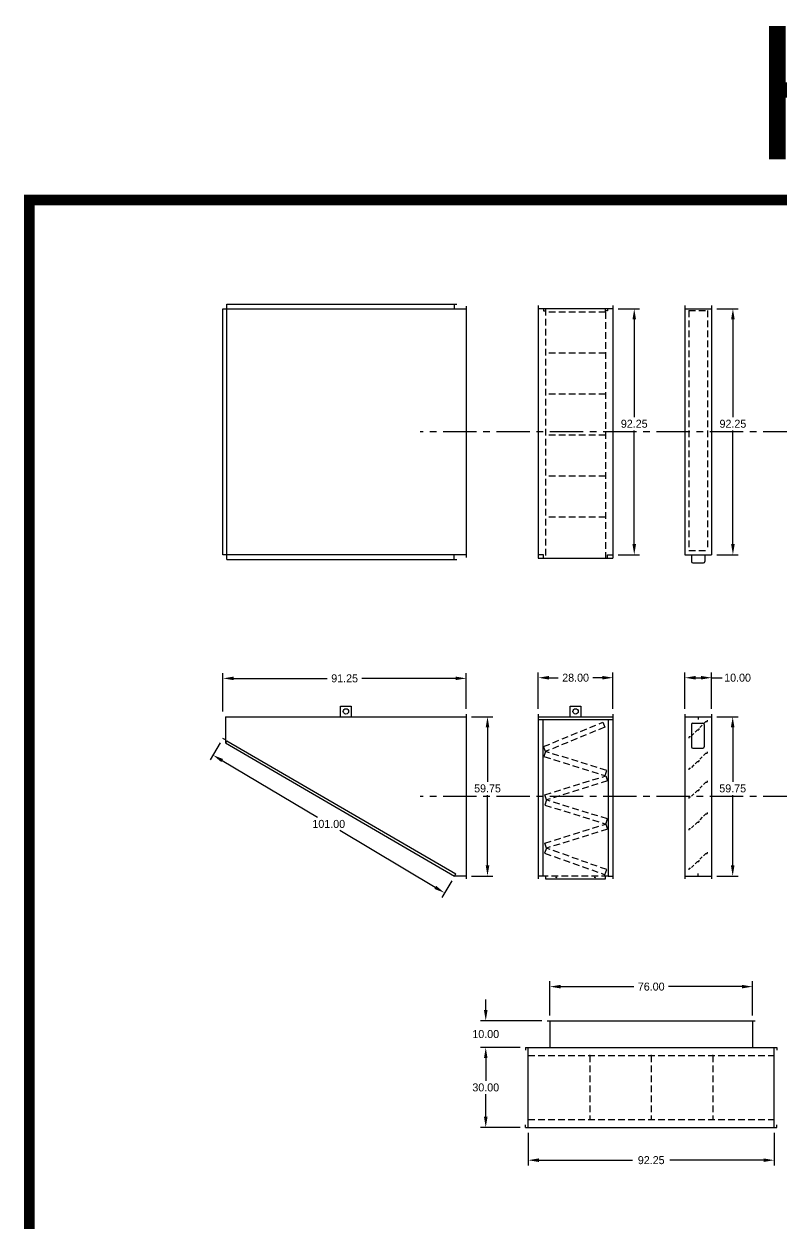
# Model space of a CAD drawing. Header units: inches. Extents: x 2 to 748, y -875 to 77.
# Drawn here: x 2.4 to 286.4, y -372.5 to 77 of the extents above; entities that cross this region are included whole.
import ezdxf
from ezdxf.enums import TextEntityAlignment as Align

# ---------------------------------------------------------------- set-up
doc = ezdxf.new("R2010")
doc.units = ezdxf.units.IN
doc.header["$LTSCALE"] = 10
doc.header["$MEASUREMENT"] = 0
doc.linetypes.add('CENTER', pattern=[2, 1.25, -0.25, 0.25, -0.25])
doc.linetypes.add('HIDDEN', pattern=[0.375, 0.25, -0.125])
for name, color, linetype in [('centerline', 2, 'CENTER'), ('FA-FILTER', 5, 'Continuous'), ('HOOD', 5, 'Continuous'), ('INTAKE-DAMPER', 5, 'Continuous'), ('RAM36UNIT', 3, 'Continuous')]:
    doc.layers.add(name, color=color, linetype=linetype)
doc.layers.add('TEXT', color=7, linetype='Continuous', lineweight=40)
doc.dimstyles.new('DIMENSIONS', dxfattribs={"dimscale": 0, "dimtxt": 3, "dimasz": 4, "dimexe": 2, "dimexo": 2, "dimgap": 1, "dimtad": 0, "dimtih": 1, "dimtoh": 1, "dimzin": 0, "dimdsep": 46, "dimtxsty": 'Standard', "dimcen": 0.09, "dimclrd": 256, "dimclrt": 1, "dimadec": 0, "dimazin": 0, "dimtfac": 1, "dimtofl": 0, "dimtmove": 0, "dimatfit": 3, "dimfxl": 0, "dimtolj": 1, "dimtzin": 0, "dimarcsym": 0})

# ---------------------------------------------------------------- blocks, each defined once
blk = doc.blocks.new('*D66')
at = {"layer": 'DEFPOINTS', "color": 0}
for p in [(223.33, -29.74), (223.33, -121.99), (231.33, -121.99)]:
    blk.add_point(p, dxfattribs=at)
at = {"layer": 'RAM36UNIT', "color": 0, "lineweight": -2}
for p, q in [((225.33, -29.74), (233.33, -29.74)), ((225.33, -121.99), (233.33, -121.99))]:
    blk.add_line(p, q, dxfattribs=at)
at = {"layer": 'RAM36UNIT', "lineweight": -2}
for p, q in [((231.33, -33.74), (231.33, -70.37)), ((231.33, -117.99), (231.33, -75.37))]:
    blk.add_line(p, q, dxfattribs=at)
at = {"layer": 'RAM36UNIT'}
for points in [[(230.66, -33.74), (232, -33.74), (231.33, -29.74)], [(230.66, -117.99), (232, -117.99), (231.33, -121.99)]]:
    blk.add_solid(points, dxfattribs=at)
at = {"layer": 'RAM36UNIT', "color": 1, "insert": (231.33, -72.87), "char_height": 3, "attachment_point": 5}
blk.add_mtext('\\A1;92.25', dxfattribs=at)
blk = doc.blocks.new('*D67')
at = {"layer": 'DEFPOINTS', "color": 0}
for p in [(168.33, -182.68), (168.33, -242.43), (176.29, -242.43)]:
    blk.add_point(p, dxfattribs=at)
at = {"layer": 'RAM36UNIT', "color": 0, "lineweight": -2}
for p, q in [((170.33, -182.68), (178.29, -182.68)), ((170.33, -242.43), (178.29, -242.43))]:
    blk.add_line(p, q, dxfattribs=at)
at = {"layer": 'RAM36UNIT', "lineweight": -2}
for p, q in [((176.29, -186.68), (176.29, -207.06)), ((176.29, -238.43), (176.29, -212.06))]:
    blk.add_line(p, q, dxfattribs=at)
at = {"layer": 'RAM36UNIT'}
for points in [[(175.62, -186.68), (176.96, -186.68), (176.29, -182.68)], [(175.62, -238.43), (176.96, -238.43), (176.29, -242.43)]]:
    blk.add_solid(points, dxfattribs=at)
at = {"layer": 'RAM36UNIT', "color": 1, "insert": (176.29, -209.56), "char_height": 3, "attachment_point": 5}
blk.add_mtext('\\A1;59.75', dxfattribs=at)
blk = doc.blocks.new('*D68')
at = {"layer": 'DEFPOINTS', "color": 0}
for p in [(77.08, -190.8), (73.34, -197.08), (163.88, -242.43)]:
    blk.add_point(p, dxfattribs=at)
at = {"layer": 'RAM36UNIT', "color": 0, "lineweight": -2}
for p, q in [((76.06, -192.52), (72.32, -198.8)), ((162.86, -244.15), (159.13, -250.43))]:
    blk.add_line(p, q, dxfattribs=at)
at = {"layer": 'RAM36UNIT', "lineweight": -2}
for p, q in [((76.78, -199.12), (112.54, -220.39)), ((156.71, -246.67), (120.95, -225.39))]:
    blk.add_line(p, q, dxfattribs=at)
at = {"layer": 'RAM36UNIT'}
for points in [[(77.12, -198.55), (76.44, -199.7), (73.34, -197.08)], [(157.05, -246.09), (156.37, -247.24), (160.15, -248.71)]]:
    blk.add_solid(points, dxfattribs=at)
at = {"layer": 'RAM36UNIT', "color": 1, "insert": (116.75, -222.89), "char_height": 3, "attachment_point": 5}
blk.add_mtext('\\A1;101.00', dxfattribs=at)
blk = doc.blocks.new('*D69')
at = {"layer": 'DEFPOINTS', "color": 0}
for p in [(77.08, -168.31), (77.08, -182.68), (168.33, -181.68)]:
    blk.add_point(p, dxfattribs=at)
at = {"layer": 'RAM36UNIT', "color": 0, "lineweight": -2}
for p, q in [((77.08, -180.68), (77.08, -166.31)), ((168.33, -179.68), (168.33, -166.31))]:
    blk.add_line(p, q, dxfattribs=at)
at = {"layer": 'RAM36UNIT', "lineweight": -2}
for p, q in [((81.08, -168.31), (116.2, -168.31)), ((164.33, -168.31), (129.2, -168.31))]:
    blk.add_line(p, q, dxfattribs=at)
at = {"layer": 'RAM36UNIT'}
for points in [[(81.08, -167.64), (81.08, -168.97), (77.08, -168.31)], [(164.33, -167.64), (164.33, -168.97), (168.33, -168.31)]]:
    blk.add_solid(points, dxfattribs=at)
at = {"layer": 'RAM36UNIT', "color": 1, "insert": (122.7, -168.31), "char_height": 3, "attachment_point": 5}
blk.add_mtext('\\A1;91.25', dxfattribs=at)
blk = doc.blocks.new('*D75')
at = {"layer": 'DEFPOINTS', "color": 0}
for p in [(260.33, -29.74), (260.33, -121.99), (268.33, -121.99)]:
    blk.add_point(p, dxfattribs=at)
at = {"layer": 'RAM36UNIT', "color": 0, "lineweight": -2}
for p, q in [((262.33, -29.74), (270.33, -29.74)), ((262.33, -121.99), (270.33, -121.99))]:
    blk.add_line(p, q, dxfattribs=at)
at = {"layer": 'RAM36UNIT', "lineweight": -2}
for p, q in [((268.33, -33.74), (268.33, -70.37)), ((268.33, -117.99), (268.33, -75.37))]:
    blk.add_line(p, q, dxfattribs=at)
at = {"layer": 'RAM36UNIT'}
for points in [[(267.66, -33.74), (269, -33.74), (268.33, -29.74)], [(267.66, -117.99), (269, -117.99), (268.33, -121.99)]]:
    blk.add_solid(points, dxfattribs=at)
at = {"layer": 'RAM36UNIT', "color": 1, "insert": (268.33, -72.87), "char_height": 3, "attachment_point": 5}
blk.add_mtext('\\A1;92.25', dxfattribs=at)
blk = doc.blocks.new('*D78')
at = {"layer": 'DEFPOINTS', "color": 0}
for p in [(260.33, -182.68), (268.25, -182.68), (260.33, -242.43)]:
    blk.add_point(p, dxfattribs=at)
at = {"layer": 'RAM36UNIT', "color": 0, "lineweight": -2}
for p, q in [((262.33, -182.68), (270.25, -182.68)), ((262.33, -242.43), (270.25, -242.43))]:
    blk.add_line(p, q, dxfattribs=at)
at = {"layer": 'RAM36UNIT', "lineweight": -2}
for p, q in [((268.25, -186.68), (268.25, -207.06)), ((268.25, -238.43), (268.25, -212.06))]:
    blk.add_line(p, q, dxfattribs=at)
at = {"layer": 'RAM36UNIT'}
for points in [[(267.58, -186.68), (268.92, -186.68), (268.25, -182.68)], [(267.58, -238.43), (268.92, -238.43), (268.25, -242.43)]]:
    blk.add_solid(points, dxfattribs=at)
at = {"layer": 'RAM36UNIT', "color": 1, "insert": (268.25, -209.56), "char_height": 3, "attachment_point": 5}
blk.add_mtext('\\A1;59.75', dxfattribs=at)
blk = doc.blocks.new('*D86')
at = {"layer": 'DEFPOINTS', "color": 0}
for p in [(260.33, -168.07), (250.33, -181.68), (260.33, -181.68)]:
    blk.add_point(p, dxfattribs=at)
at = {"layer": 'RAM36UNIT', "color": 0, "lineweight": -2}
for p, q in [((250.33, -179.68), (250.33, -166.07)), ((260.33, -179.68), (260.33, -166.07))]:
    blk.add_line(p, q, dxfattribs=at)
at = {"layer": 'RAM36UNIT', "lineweight": -2}
for p, q in [((254.33, -168.07), (256.33, -168.07)), ((260.33, -168.07), (264.33, -168.07))]:
    blk.add_line(p, q, dxfattribs=at)
at = {"layer": 'RAM36UNIT'}
for points in [[(254.33, -167.4), (254.33, -168.74), (250.33, -168.07)], [(256.33, -167.4), (256.33, -168.74), (260.33, -168.07)]]:
    blk.add_solid(points, dxfattribs=at)
at = {"layer": 'RAM36UNIT', "color": 1, "insert": (270.08, -168.07), "char_height": 3, "attachment_point": 5}
blk.add_mtext('\\A1;10.00', dxfattribs=at)
blk = doc.blocks.new('*D118')
at = {"layer": 'DEFPOINTS', "color": 0}
for p in [(191.56, -336.67), (283.81, -336.67), (191.56, -348.94)]:
    blk.add_point(p, dxfattribs=at)
at = {"layer": 'RAM36UNIT', "color": 0, "lineweight": -2}
for p, q in [((191.56, -338.67), (191.56, -350.94)), ((283.81, -338.67), (283.81, -350.94))]:
    blk.add_line(p, q, dxfattribs=at)
at = {"layer": 'RAM36UNIT', "lineweight": -2}
for p, q in [((195.56, -348.94), (230.69, -348.94)), ((279.81, -348.94), (244.69, -348.94))]:
    blk.add_line(p, q, dxfattribs=at)
at = {"layer": 'RAM36UNIT'}
for points in [[(195.56, -348.27), (195.56, -349.6), (191.56, -348.94)], [(279.81, -348.27), (279.81, -349.6), (283.81, -348.94)]]:
    blk.add_solid(points, dxfattribs=at)
at = {"layer": 'RAM36UNIT', "color": 1, "insert": (237.69, -348.94), "char_height": 3, "attachment_point": 5}
blk.add_mtext('\\A1;92.25', dxfattribs=at)
blk = doc.blocks.new('*D119')
at = {"layer": 'DEFPOINTS', "color": 0}
for p in [(199.69, -283.88), (199.69, -296.67), (275.69, -296.67)]:
    blk.add_point(p, dxfattribs=at)
at = {"layer": 'RAM36UNIT', "color": 0, "lineweight": -2}
for p, q in [((199.69, -294.67), (199.69, -281.88)), ((275.69, -294.67), (275.69, -281.88))]:
    blk.add_line(p, q, dxfattribs=at)
at = {"layer": 'RAM36UNIT', "lineweight": -2}
for p, q in [((203.69, -283.88), (231.19, -283.88)), ((271.69, -283.88), (244.19, -283.88))]:
    blk.add_line(p, q, dxfattribs=at)
at = {"layer": 'RAM36UNIT'}
for points in [[(203.69, -283.21), (203.69, -284.55), (199.69, -283.88)], [(271.69, -283.21), (271.69, -284.55), (275.69, -283.88)]]:
    blk.add_solid(points, dxfattribs=at)
at = {"layer": 'RAM36UNIT', "color": 1, "insert": (237.69, -283.88), "char_height": 3, "attachment_point": 5}
blk.add_mtext('\\A1;76.00', dxfattribs=at)
blk = doc.blocks.new('*D120')
at = {"layer": 'DEFPOINTS', "color": 0}
for p in [(175.63, -296.67), (198.69, -296.67), (190.56, -306.67)]:
    blk.add_point(p, dxfattribs=at)
at = {"layer": 'RAM36UNIT', "lineweight": -2}
for p, q in [((175.63, -292.67), (175.63, -288.67)), ((175.63, -310.67), (175.63, -314.67))]:
    blk.add_line(p, q, dxfattribs=at)
at = {"layer": 'RAM36UNIT', "color": 0, "lineweight": -2}
for p, q in [((196.69, -296.67), (173.63, -296.67)), ((188.56, -306.67), (173.63, -306.67))]:
    blk.add_line(p, q, dxfattribs=at)
at = {"layer": 'RAM36UNIT'}
for points in [[(174.97, -292.67), (176.3, -292.67), (175.63, -296.67)], [(174.97, -310.67), (176.3, -310.67), (175.63, -306.67)]]:
    blk.add_solid(points, dxfattribs=at)
at = {"layer": 'RAM36UNIT', "color": 1, "insert": (175.63, -301.67), "char_height": 3, "attachment_point": 5}
blk.add_mtext('\\A1;10.00', dxfattribs=at)
blk = doc.blocks.new('*D121')
at = {"layer": 'DEFPOINTS', "color": 0}
for p in [(190.56, -306.67), (175.63, -336.67), (190.56, -336.67)]:
    blk.add_point(p, dxfattribs=at)
at = {"layer": 'RAM36UNIT', "color": 0, "lineweight": -2}
for p, q in [((188.56, -306.67), (173.63, -306.67)), ((188.56, -336.67), (173.63, -336.67))]:
    blk.add_line(p, q, dxfattribs=at)
at = {"layer": 'RAM36UNIT', "lineweight": -2}
for p, q in [((175.63, -310.67), (175.63, -319.17)), ((175.63, -332.67), (175.63, -324.17))]:
    blk.add_line(p, q, dxfattribs=at)
at = {"layer": 'RAM36UNIT'}
for points in [[(174.97, -310.67), (176.3, -310.67), (175.63, -306.67)], [(174.97, -332.67), (176.3, -332.67), (175.63, -336.67)]]:
    blk.add_solid(points, dxfattribs=at)
at = {"layer": 'RAM36UNIT', "color": 1, "insert": (175.63, -321.67), "char_height": 3, "attachment_point": 5}
blk.add_mtext('\\A1;30.00', dxfattribs=at)
blk = doc.blocks.new('*D146')
at = {"layer": 'DEFPOINTS', "color": 0}
for p in [(195.33, -168.07), (195.33, -181.68), (223.33, -181.68)]:
    blk.add_point(p, dxfattribs=at)
at = {"layer": 'RAM36UNIT', "color": 0, "lineweight": -2}
for p, q in [((195.33, -179.68), (195.33, -166.07)), ((223.33, -179.68), (223.33, -166.07))]:
    blk.add_line(p, q, dxfattribs=at)
at = {"layer": 'RAM36UNIT', "lineweight": -2}
for p, q in [((199.33, -168.07), (202.83, -168.07)), ((219.33, -168.07), (215.83, -168.07))]:
    blk.add_line(p, q, dxfattribs=at)
at = {"layer": 'RAM36UNIT'}
for points in [[(199.33, -167.4), (199.33, -168.74), (195.33, -168.07)], [(219.33, -167.4), (219.33, -168.74), (223.33, -168.07)]]:
    blk.add_solid(points, dxfattribs=at)
at = {"layer": 'RAM36UNIT', "color": 1, "insert": (209.33, -168.07), "char_height": 3, "attachment_point": 5}
blk.add_mtext('\\A1;28.00', dxfattribs=at)

msp = doc.modelspace()

# ---------------------------------------------------------------- linework, layer by layer
at = {"layer": 'centerline'}
for p, q in [((352.182, -75.867), (150.995, -75.867)), ((352.182, -212.556), (150.995, -212.556))]:
    msp.add_line(p, q, dxfattribs=at)
at = {"layer": 'FA-FILTER'}
for p, q in [((195.328, -28.492), (195.328, -123.242)), ((223.328, -29.742), (195.328, -29.742)), ((223.328, -28.492), (223.328, -123.242)), ((195.328, -123.242), (223.328, -123.242)), ((207.328, -178.681), (211.328, -178.681)), ((207.328, -182.681), (207.328, -178.681)), ((211.328, -178.681), (211.328, -182.681)), ((195.328, -181.681), (195.328, -243.431)), ((195.328, -182.681), (223.328, -182.681)), ((195.328, -183.681), (223.328, -183.681)), ((197.078, -183.681), (197.078, -242.431)), ((221.578, -183.681), (221.578, -242.431)), ((223.328, -181.681), (223.328, -243.431)), ((197.078, -242.431), (195.328, -242.431)), ((198.078, -242.431), (198.078, -243.431)), ((220.578, -243.431), (220.578, -242.431)), ((221.578, -242.431), (223.328, -242.431)), ((198.078, -243.431), (220.578, -243.431)), ((198.686, -296.666), (276.686, -296.666)), ((199.686, -296.666), (199.686, -306.666)), ((275.686, -296.666), (275.686, -306.666)), ((190.561, -306.666), (284.811, -306.666)), ((190.561, -306.666), (190.561, -307.666)), ((191.561, -336.666), (191.561, -306.666)), ((283.811, -336.666), (283.811, -306.666)), ((284.811, -306.666), (284.811, -307.666)), ((190.561, -336.666), (190.561, -335.666)), ((190.561, -336.666), (284.811, -336.666)), ((284.811, -336.666), (284.811, -335.666))]:
    msp.add_line(p, q, dxfattribs=at)
at = {"layer": 'FA-FILTER', "color": 4, "linetype": 'HIDDEN'}
for p, q in [((197.328, -29.742), (197.328, -30.492)), ((197.328, -30.492), (197.828, -30.492)), ((198.078, -29.742), (198.078, -123.242)), ((220.578, -30.992), (198.078, -30.992)), ((220.578, -30.992), (220.578, -29.742)), ((220.578, -30.992), (220.578, -123.242)), ((221.328, -30.492), (220.828, -30.492)), ((221.328, -29.742), (221.328, -30.492)), ((220.578, -46.367), (198.078, -46.367)), ((220.578, -61.742), (198.078, -61.742)), ((220.578, -77.117), (198.078, -77.117)), ((220.578, -92.492), (198.078, -92.492)), ((220.578, -107.867), (198.078, -107.867)), ((197.328, -121.992), (195.328, -121.992)), ((197.328, -122.992), (197.328, -121.992)), ((221.328, -121.992), (223.328, -121.992)), ((221.328, -122.992), (221.328, -121.992)), ((221.578, -242.431), (197.078, -242.431)), ((191.561, -309.666), (283.811, -309.666)), ((214.623, -309.666), (214.623, -333.666)), ((237.686, -309.666), (237.686, -333.666)), ((260.748, -309.666), (260.748, -333.666)), ((191.561, -333.666), (283.811, -333.666))]:
    msp.add_line(p, q, dxfattribs=at)
for points in [[(197.31, -193.876), (219.51, -184.756), (220.27, -186.606), (198.07, -195.726)], [(197.476, -197.636), (220.392, -204.766), (220.987, -202.856), (198.07, -195.726)], [(197.782, -211.977), (220.699, -204.847), (221.293, -206.757), (198.377, -213.887)], [(197.782, -215.797), (220.699, -222.927), (221.293, -221.017), (198.377, -213.887)], [(197.782, -230.057), (220.699, -222.927), (221.293, -224.836), (198.377, -231.967)], [(197.706, -233.851), (220.316, -241.9), (220.987, -240.016), (198.377, -231.967)]]:
    msp.add_lwpolyline(points, close=True, dxfattribs=at)
at = {"layer": 'FA-FILTER'}
for centre, radius in [((209.328, -180.681), 1), ((202.078, -242.931), 0.125), ((216.578, -242.931), 0.125)]:
    msp.add_circle(centre, radius, dxfattribs=at)
for p in [(214.623, -309.666), (237.686, -309.666), (260.748, -309.666)]:
    msp.add_point(p, dxfattribs=at)
at = {"layer": 'HOOD'}
for p, q in [((77.078, -121.992), (77.078, -29.742)), ((77.078, -29.742), (168.328, -29.742)), ((78.578, -123.742), (78.578, -27.992)), ((78.578, -27.992), (164.828, -27.992)), ((163.828, -27.992), (163.828, -29.742)), ((168.328, -28.742), (168.328, -122.992)), ((168.328, -121.992), (77.078, -121.992)), ((78.578, -123.742), (164.828, -123.742)), ((163.828, -123.742), (163.828, -121.992)), ((121.203, -178.681), (125.203, -178.681)), ((121.203, -182.681), (121.203, -178.681)), ((125.203, -178.681), (125.203, -182.681)), ((78.078, -182.681), (78.078, -192.537)), ((78.078, -182.681), (168.328, -182.681)), ((168.328, -181.681), (168.328, -243.431)), ((78.078, -191.394), (77.078, -190.799)), ((78.581, -191.673), (78.078, -192.537)), ((78.078, -192.537), (163.884, -242.431)), ((78.581, -191.673), (164.386, -241.566)), ((163.884, -242.431), (164.386, -241.566)), ((168.328, -242.431), (163.884, -242.431))]:
    msp.add_line(p, q, dxfattribs=at)
msp.add_circle((123.203, -180.681), 1, dxfattribs=at)
at = {"layer": 'INTAKE-DAMPER'}
for p, q in [((250.328, -28.492), (250.328, -121.992)), ((250.328, -29.742), (260.328, -29.742)), ((260.328, -28.492), (260.328, -121.992)), ((250.328, -121.992), (260.328, -121.992)), ((252.828, -121.992), (252.828, -124.492)), ((253.328, -124.992), (257.328, -124.992)), ((257.828, -121.992), (257.828, -124.492)), ((250.313, -182.681), (260.313, -182.681)), ((250.328, -181.681), (250.328, -243.431)), ((260.328, -181.681), (260.328, -243.431)), ((250.328, -242.431), (260.328, -242.431))]:
    msp.add_line(p, q, dxfattribs=at)
at = {"layer": 'INTAKE-DAMPER', "color": 4, "linetype": 'HIDDEN'}
for p, q in [((251.828, -30.367), (251.828, -120.367)), ((251.828, -30.367), (258.828, -30.367)), ((258.828, -30.367), (258.828, -120.367)), ((251.828, -120.367), (258.828, -120.367)), ((255.313, -182.681), (255.313, -183.681)), ((255.328, -242.431), (255.328, -241.431))]:
    msp.add_line(p, q, dxfattribs=at)
at = {"layer": 'INTAKE-DAMPER', "color": 4, "linetype": 'HIDDEN', "ltscale": 12}
for p, q in [((258.642, -184.026), (258.642, -184.526)), ((258.142, -184.526), (258.642, -184.526)), ((252.484, -190.185), (251.984, -190.185)), ((251.984, -190.685), (251.984, -190.185)), ((258.142, -196.376), (258.642, -196.376)), ((258.642, -195.876), (258.642, -196.376)), ((251.984, -202.535), (251.984, -202.035)), ((252.484, -202.035), (251.984, -202.035)), ((258.642, -206.726), (258.642, -207.226)), ((258.142, -207.226), (258.642, -207.226)), ((252.484, -212.885), (251.984, -212.885)), ((251.984, -213.385), (251.984, -212.885)), ((258.142, -219.076), (258.642, -219.076)), ((258.642, -218.576), (258.642, -219.076)), ((252.484, -224.735), (251.984, -224.735)), ((251.984, -225.235), (251.984, -224.735)), ((258.642, -233.426), (258.642, -233.926)), ((258.142, -233.926), (258.642, -233.926)), ((252.484, -239.585), (251.984, -239.585)), ((251.984, -240.085), (251.984, -239.585))]:
    msp.add_line(p, q, dxfattribs=at)
at = {"layer": 'INTAKE-DAMPER', "color": 4, "linetype": 'HIDDEN', "ltscale": 0.5}
for p, q in [((255.063, -187.606), (252.484, -190.185)), ((255.063, -187.606), (255.563, -187.606)), ((258.142, -184.526), (255.563, -187.106)), ((255.563, -187.106), (255.563, -187.606)), ((258.142, -196.376), (255.563, -198.956)), ((255.063, -199.456), (252.484, -202.035)), ((255.063, -199.456), (255.563, -199.456)), ((255.563, -198.956), (255.563, -199.456)), ((255.063, -210.306), (252.484, -212.885)), ((255.063, -210.306), (255.563, -210.306)), ((258.142, -207.226), (255.563, -209.806)), ((255.563, -209.806), (255.563, -210.306)), ((258.142, -219.076), (255.563, -221.656)), ((255.063, -222.156), (252.484, -224.735)), ((255.063, -222.156), (255.563, -222.156)), ((255.563, -221.656), (255.563, -222.156)), ((255.063, -237.006), (252.484, -239.585)), ((255.063, -237.006), (255.563, -237.006)), ((258.142, -233.926), (255.563, -236.506)), ((255.563, -236.506), (255.563, -237.006))]:
    msp.add_line(p, q, dxfattribs=at)
at = {"layer": 'INTAKE-DAMPER', "ltscale": 12}
for p, q in [((252.813, -185.551), (252.813, -194.011)), ((253.283, -185.081), (257.043, -185.081)), ((257.513, -185.551), (257.513, -194.011)), ((253.283, -194.481), (257.043, -194.481))]:
    msp.add_line(p, q, dxfattribs=at)
at = {"layer": 'INTAKE-DAMPER'}
for centre, start, end in [((253.328, -124.492), 180, 270), ((257.328, -124.492), 270, 0)]:
    msp.add_arc(centre, 0.5, start, end, dxfattribs=at)
at = {"layer": 'INTAKE-DAMPER', "ltscale": 12}
for centre, start, end in [((253.283, -185.551), 90, 180), ((257.043, -185.551), 0, 90), ((253.283, -194.011), 180, 270), ((257.043, -194.011), 270, 0)]:
    msp.add_arc(centre, 0.47, start, end, dxfattribs=at)
at = {"layer": 'TEXT', "color": 3, "const_width": 4}
msp.add_lwpolyline([(4.433, 11.009), (4.433, -873.268), (746.297, -873.268), (746.297, 11.009), (4.433, 11.009)], dxfattribs=at)

# ---------------------------------------------------------------- texts
at = {"layer": 'TEXT', "color": 3}
msp.add_text('H36M', height=50, dxfattribs=at).set_placement((365.564, 51.29), align=Align.MIDDLE)

# ---------------------------------------------------------------- dimensions: what is measured, and where the dimension line sits
at = {"layer": 'RAM36UNIT'}
for base, p1, p2, picture, middle in [((231.328, -121.992), (223.328, -29.742), (223.328, -121.992), '*D66', (231.328, -72.867)), ((268.328, -121.992), (260.328, -29.742), (260.328, -121.992), '*D75', (268.328, -72.867)), ((176.29, -242.431), (168.328, -182.681), (168.328, -242.431), '*D67', (176.29, -209.556)), ((268.249, -182.681), (260.328, -242.431), (260.328, -182.681), '*D78', (268.249, -209.556))]:
    dim = msp.add_linear_dim(base=base, p1=p1, p2=p2, angle=90, dimstyle='DIMENSIONS', override={"dimscale": 1}, dxfattribs=at)
    dim.commit()
    dim.dimension.update_dxf_attribs({"geometry": picture, "text_midpoint": middle, "dimtype": 160})
for base, p1, p2, picture, middle in [((77.078, -168.306), (168.328, -181.681), (77.078, -182.681), '*D69', (122.703, -168.306)), ((195.328, -168.07), (223.328, -181.681), (195.328, -181.681), '*D146', (209.328, -168.07)), ((260.328, -168.07), (250.328, -181.681), (260.328, -181.681), '*D86', (270.078, -168.07)), ((199.686, -283.88), (275.686, -296.666), (199.686, -296.666), '*D119', (237.686, -283.88)), ((191.561, -348.936), (283.811, -336.666), (191.561, -336.666), '*D118', (237.686, -348.936))]:
    dim = msp.add_linear_dim(base=base, p1=p1, p2=p2, dimstyle='DIMENSIONS', override={"dimscale": 1}, dxfattribs=at)
    dim.commit()
    dim.dimension.update_dxf_attribs({"geometry": picture, "text_midpoint": middle})
dim = msp.add_aligned_dim(p1=(163.884, -242.431), p2=(77.078, -190.799), distance=7.307, dimstyle='DIMENSIONS', override={"dimscale": 1}, dxfattribs=at)
dim.commit()
dim.dimension.update_dxf_attribs({"geometry": '*D68', "text_midpoint": (116.746, -222.895)})
for base, p2, picture, middle in [((175.634, -296.666), (198.686, -296.666), '*D120', (175.634, -301.666)), ((175.634, -336.666), (190.561, -336.666), '*D121', (175.634, -321.666))]:
    dim = msp.add_linear_dim(base=base, p1=(190.561, -306.666), p2=p2, angle=90, dimstyle='DIMENSIONS', override={"dimscale": 1}, dxfattribs=at)
    dim.commit()
    dim.dimension.update_dxf_attribs({"geometry": picture, "text_midpoint": middle})

doc.saveas('drawing.dxf')
